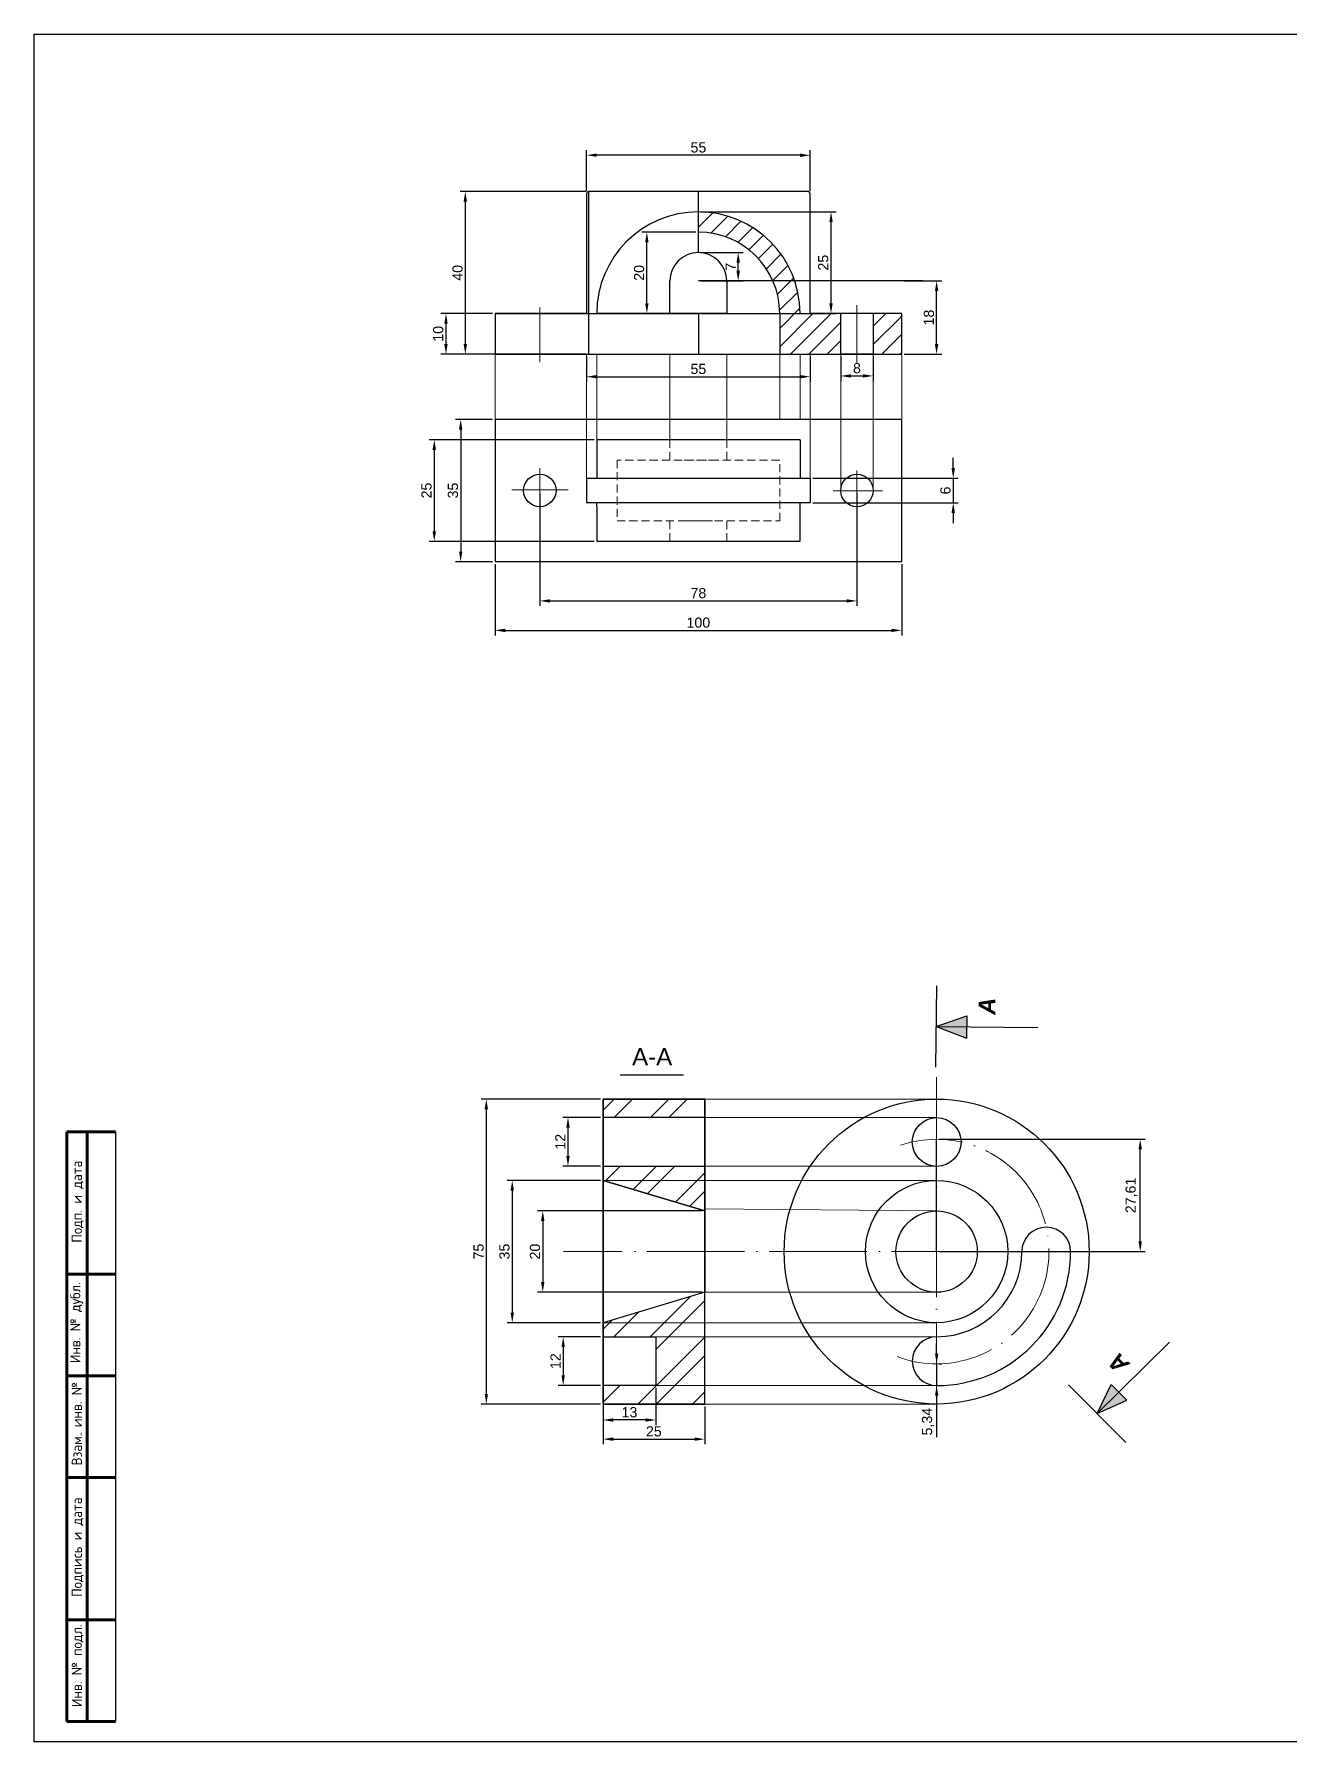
# Model space of a CAD drawing. Header units: millimetres. Extents: x 144 to 1379, y 98 to 589.
# Drawn here: x 144.2 to 452.8, y 168.6 to 588.6 of the extents above; entities that cross this region are included whole.
import ezdxf
from ezdxf.enums import TextEntityAlignment as Align

# ---------------------------------------------------------------- set-up
doc = ezdxf.new("R2010")
doc.units = ezdxf.units.MM
doc.linetypes.add('ACAD_ISO04W100', pattern=[30, 24, -3, 0, -3])
doc.linetypes.add('JIS_02_2.0', pattern=[3, 2, -1])
doc.layers.get('0').update_dxf_attribs({"lineweight": 30})
doc.layers.add('размеры', color=7, linetype='Continuous')
doc.layers.add('тонкая', color=7, linetype='Continuous', lineweight=20)
doc.layers.add('шриховая', color=7, linetype='JIS_02_2.0', lineweight=20)
doc.styles.add('GOST-2.304_Type-B', font='GOST Common.ttf')
doc.styles.get("Standard").update_dxf_attribs({"font": 'arial.ttf'})
doc.dimstyles.new('ISO-25', dxfattribs={"dimtxt": 2.5, "dimasz": 2.5, "dimexe": 1.25, "dimexo": 0.625, "dimtad": 1, "dimtxsty": 'Standard', "dimcen": 2.5, "dimadec": 0, "dimazin": 0, "dimtfac": 1, "dimtmove": 0, "dimatfit": 3, "dimfxl": 1, "dimarcsym": 0})

# ---------------------------------------------------------------- blocks, each defined once
blk = doc.blocks.new('ACAD_SPDS_TB_18')
at = {"linetype": 'Continuous', "lineweight": 60}
for p, q in [((-12, 145), (0, 145)), ((-12, 145), (-12, 0)), ((-7, 145), (-7, 0)), ((-12, 110), (0, 110)), ((-12, 85), (0, 85)), ((-12, 60), (0, 60)), ((-12, 25), (0, 25)), ((-12, 0), (0, 0))]:
    blk.add_line(p, q, dxfattribs=at)
at = {"linetype": 'Continuous', "lineweight": 30}
blk.add_line((0, 145), (0, 0), dxfattribs=at)
at = {"style": 'GOST-2.304_Type-B'}
for s, p in [('Подп. и дата', (-8.25, 117.77)), ('Инв. № дубл.', (-8.62, 88.14)), ('Взам. инв. №', (-8.25, 62.96)), ('. ', (-8.25, 70.58)), ('Подпись и дата', (-8.25, 30.64)), ('Инв. № подл.', (-8.25, 3.57))]:
    blk.add_text(s, height=2.5, rotation=90, dxfattribs=at).set_placement(p)
for tag, p in [('ПОДП_ДАТА_2', (-3.5, 127.5)), ('ИНВ_Н_ДУБЛ', (-3.65, 97.5)), ('ВЗАМ_ИНВ_Н', (-3.5, 71.94)), ('ПОДП_ДАТА_1', (-3.5, 42.5)), ('ИНВ_НОМ_ПОДЛ', (-3.5, 12.5))]:
    blk.add_attdef(tag, text='', height=2.5, rotation=90, dxfattribs=at).set_placement(p, align=Align.MIDDLE_CENTER)
at = {"style": 'GOST-2.304_Type-B', "flags": 1}
blk.add_attdef('ИДЕНТИФИКАТОР_НАДПИСИ', (-12.12, -11.58), '', height=2.5, dxfattribs=at)
blk = doc.blocks.new('*D21')
at = {"layer": 'Defpoints', "color": 0, "transparency": 16777216}
for p in [(280.1, 558.8), (280.09, 549.32), (335.09, 549.28)]:
    blk.add_point(p, dxfattribs=at)
at = {"layer": 'размеры', "color": 0, "lineweight": -2, "transparency": 16777216}
for p, q in [((280.09, 549.95), (280.1, 560.05)), ((332.6, 558.76), (282.6, 558.8)), ((335.09, 549.91), (335.1, 560.01))]:
    blk.add_line(p, q, dxfattribs=at)
at = {"layer": 'размеры', "color": 0, "transparency": 16777216}
for points in [[(282.6, 559.21), (282.6, 558.38), (280.1, 558.8)], [(332.6, 559.18), (332.6, 558.35), (335.1, 558.76)]]:
    blk.add_solid(points, dxfattribs=at)
at = {"layer": 'размеры', "color": 0, "transparency": 16777216, "insert": (307.6, 560.68), "char_height": 2.5, "attachment_point": 5, "rotation": 359.9616}
blk.add_mtext('55', dxfattribs=at)
blk = doc.blocks.new('*D22')
at = {"layer": 'Defpoints', "color": 0, "transparency": 16777216}
for p in [(280.55, 549.86), (250.27, 509.86), (280.55, 509.86)]:
    blk.add_point(p, dxfattribs=at)
at = {"layer": 'размеры', "color": 0, "lineweight": -2, "transparency": 16777216}
for p, q in [((279.92, 549.86), (249.02, 549.86)), ((250.27, 547.36), (250.27, 512.36)), ((279.92, 509.86), (249.02, 509.86))]:
    blk.add_line(p, q, dxfattribs=at)
at = {"layer": 'размеры', "color": 0, "transparency": 16777216}
for points in [[(249.85, 547.36), (250.68, 547.36), (250.27, 549.86)], [(249.85, 512.36), (250.68, 512.36), (250.27, 509.86)]]:
    blk.add_solid(points, dxfattribs=at)
at = {"layer": 'размеры', "color": 0, "transparency": 16777216, "insert": (248.37, 529.86), "char_height": 2.5, "attachment_point": 5, "rotation": 90}
blk.add_mtext('40', dxfattribs=at)
blk = doc.blocks.new('*D23')
at = {"layer": 'Defpoints', "color": 0, "transparency": 16777216}
for p in [(257.59, 519.86), (245.51, 509.86), (257.59, 509.86)]:
    blk.add_point(p, dxfattribs=at)
at = {"layer": 'размеры', "color": 0, "lineweight": -2, "transparency": 16777216}
for p, q in [((256.97, 519.86), (244.26, 519.86)), ((245.51, 517.36), (245.51, 512.36)), ((256.97, 509.86), (244.26, 509.86))]:
    blk.add_line(p, q, dxfattribs=at)
at = {"layer": 'размеры', "color": 0, "transparency": 16777216}
for points in [[(245.09, 517.36), (245.93, 517.36), (245.51, 519.86)], [(245.09, 512.36), (245.93, 512.36), (245.51, 509.86)]]:
    blk.add_solid(points, dxfattribs=at)
at = {"layer": 'размеры', "color": 0, "transparency": 16777216, "insert": (243.61, 514.86), "char_height": 2.5, "attachment_point": 5, "rotation": 90}
blk.add_mtext('10', dxfattribs=at)
blk = doc.blocks.new('*D24')
at = {"layer": 'Defpoints', "color": 0, "transparency": 16777216}
for p in [(357.59, 527.86), (366.18, 527.86), (357.59, 509.86)]:
    blk.add_point(p, dxfattribs=at)
at = {"layer": 'размеры', "color": 0, "lineweight": -2, "transparency": 16777216}
for p, q in [((358.22, 527.86), (367.43, 527.86)), ((366.18, 512.36), (366.18, 525.36)), ((358.22, 509.86), (367.43, 509.86))]:
    blk.add_line(p, q, dxfattribs=at)
at = {"layer": 'размеры', "color": 0, "transparency": 16777216}
for points in [[(365.76, 525.36), (366.6, 525.36), (366.18, 527.86)], [(365.76, 512.36), (366.6, 512.36), (366.18, 509.86)]]:
    blk.add_solid(points, dxfattribs=at)
at = {"layer": 'размеры', "color": 0, "transparency": 16777216, "insert": (364.28, 518.86), "char_height": 2.5, "attachment_point": 5, "rotation": 90}
blk.add_mtext('18', dxfattribs=at)
blk = doc.blocks.new('*D25')
at = {"layer": 'Defpoints', "color": 0, "transparency": 16777216}
for p in [(307.59, 544.86), (340.21, 544.86), (307.59, 519.86)]:
    blk.add_point(p, dxfattribs=at)
at = {"layer": 'размеры', "color": 0, "lineweight": -2, "transparency": 16777216}
for p, q in [((308.22, 544.86), (341.46, 544.86)), ((340.21, 522.36), (340.21, 542.36)), ((308.22, 519.86), (341.46, 519.86))]:
    blk.add_line(p, q, dxfattribs=at)
at = {"layer": 'размеры', "color": 0, "transparency": 16777216}
for points in [[(339.8, 542.36), (340.63, 542.36), (340.21, 544.86)], [(339.8, 522.36), (340.63, 522.36), (340.21, 519.86)]]:
    blk.add_solid(points, dxfattribs=at)
at = {"layer": 'размеры', "color": 0, "transparency": 16777216, "insert": (338.31, 532.36), "char_height": 2.5, "attachment_point": 5, "rotation": 90}
blk.add_mtext('25', dxfattribs=at)
blk = doc.blocks.new('*D26')
at = {"layer": 'Defpoints', "color": 0, "transparency": 16777216}
for p in [(294.92, 539.86), (307.59, 539.86), (307.59, 519.86)]:
    blk.add_point(p, dxfattribs=at)
at = {"layer": 'размеры', "color": 0, "lineweight": -2, "transparency": 16777216}
for p, q in [((306.97, 539.86), (293.67, 539.86)), ((294.92, 522.36), (294.92, 537.36)), ((306.97, 519.86), (293.67, 519.86))]:
    blk.add_line(p, q, dxfattribs=at)
at = {"layer": 'размеры', "color": 0, "transparency": 16777216}
for points in [[(294.51, 537.36), (295.34, 537.36), (294.92, 539.86)], [(294.51, 522.36), (295.34, 522.36), (294.92, 519.86)]]:
    blk.add_solid(points, dxfattribs=at)
at = {"layer": 'размеры', "color": 0, "transparency": 16777216, "insert": (293.02, 529.86), "char_height": 2.5, "attachment_point": 5, "rotation": 90}
blk.add_mtext('20', dxfattribs=at)
blk = doc.blocks.new('*D27')
at = {"layer": 'Defpoints', "color": 0, "transparency": 16777216}
for p in [(307.59, 534.86), (317.38, 534.86), (307.59, 527.86)]:
    blk.add_point(p, dxfattribs=at)
at = {"layer": 'размеры', "color": 0, "lineweight": -2, "transparency": 16777216}
for p, q in [((308.22, 534.86), (318.63, 534.86)), ((317.38, 530.36), (317.38, 532.36)), ((308.22, 527.86), (318.63, 527.86))]:
    blk.add_line(p, q, dxfattribs=at)
at = {"layer": 'размеры', "color": 0, "transparency": 16777216}
for points in [[(316.96, 532.36), (317.8, 532.36), (317.38, 534.86)], [(316.96, 530.36), (317.8, 530.36), (317.38, 527.86)]]:
    blk.add_solid(points, dxfattribs=at)
at = {"layer": 'размеры', "color": 0, "transparency": 16777216, "insert": (315.51, 531.36), "char_height": 2.5, "attachment_point": 5, "rotation": 90}
blk.add_mtext('7', dxfattribs=at)
blk = doc.blocks.new('*D28')
at = {"layer": 'Defpoints', "color": 0, "transparency": 16777216}
for p in [(342.59, 509.86), (350.59, 509.86), (350.59, 504.5)]:
    blk.add_point(p, dxfattribs=at)
at = {"layer": 'размеры', "color": 0, "lineweight": -2, "transparency": 16777216}
for p, q in [((342.59, 509.24), (342.59, 503.25)), ((350.59, 509.24), (350.59, 503.25)), ((345.09, 504.5), (348.09, 504.5))]:
    blk.add_line(p, q, dxfattribs=at)
at = {"layer": 'размеры', "color": 0, "transparency": 16777216}
for points in [[(345.09, 504.92), (345.09, 504.09), (342.59, 504.5)], [(348.09, 504.92), (348.09, 504.09), (350.59, 504.5)]]:
    blk.add_solid(points, dxfattribs=at)
at = {"layer": 'размеры', "color": 0, "transparency": 16777216, "insert": (346.59, 506.4), "char_height": 2.5, "attachment_point": 5}
blk.add_mtext('8', dxfattribs=at)
blk = doc.blocks.new('*D29')
at = {"layer": 'Defpoints', "color": 0, "transparency": 16777216}
for p in [(280.09, 509.86), (335.09, 509.86), (335.09, 504.31)]:
    blk.add_point(p, dxfattribs=at)
at = {"layer": 'размеры', "color": 0, "lineweight": -2, "transparency": 16777216}
for p, q in [((280.09, 509.24), (280.09, 503.06)), ((335.09, 509.24), (335.09, 503.06)), ((282.59, 504.31), (332.59, 504.31))]:
    blk.add_line(p, q, dxfattribs=at)
at = {"layer": 'размеры', "color": 0, "transparency": 16777216}
for points in [[(282.59, 504.73), (282.59, 503.89), (280.09, 504.31)], [(332.59, 504.73), (332.59, 503.89), (335.09, 504.31)]]:
    blk.add_solid(points, dxfattribs=at)
at = {"layer": 'размеры', "color": 0, "transparency": 16777216, "insert": (307.59, 506.21), "char_height": 2.5, "attachment_point": 5}
blk.add_mtext('55', dxfattribs=at)
blk = doc.blocks.new('*D30')
at = {"layer": 'Defpoints', "color": 0, "transparency": 16777216}
for p in [(257.59, 493.82), (249.13, 458.82), (257.59, 458.82)]:
    blk.add_point(p, dxfattribs=at)
at = {"layer": 'размеры', "color": 0, "lineweight": -2, "transparency": 16777216}
for p, q in [((256.97, 493.82), (247.88, 493.82)), ((249.13, 491.32), (249.13, 461.32)), ((256.97, 458.82), (247.88, 458.82))]:
    blk.add_line(p, q, dxfattribs=at)
at = {"layer": 'размеры', "color": 0, "transparency": 16777216}
for points in [[(248.72, 491.32), (249.55, 491.32), (249.13, 493.82)], [(248.72, 461.32), (249.55, 461.32), (249.13, 458.82)]]:
    blk.add_solid(points, dxfattribs=at)
at = {"layer": 'размеры', "color": 0, "transparency": 16777216, "insert": (247.23, 476.32), "char_height": 2.5, "attachment_point": 5, "rotation": 90}
blk.add_mtext('35', dxfattribs=at)
blk = doc.blocks.new('*D31')
at = {"layer": 'Defpoints', "color": 0, "transparency": 16777216}
for p in [(268.59, 476.32), (346.59, 476.32), (346.59, 449.17)]:
    blk.add_point(p, dxfattribs=at)
at = {"layer": 'размеры', "color": 0, "lineweight": -2, "transparency": 16777216}
for p, q in [((268.59, 475.7), (268.59, 447.92)), ((346.59, 475.7), (346.59, 447.92)), ((271.09, 449.17), (344.09, 449.17))]:
    blk.add_line(p, q, dxfattribs=at)
at = {"layer": 'размеры', "color": 0, "transparency": 16777216}
for points in [[(271.09, 449.58), (271.09, 448.75), (268.59, 449.17)], [(344.09, 449.58), (344.09, 448.75), (346.59, 449.17)]]:
    blk.add_solid(points, dxfattribs=at)
at = {"layer": 'размеры', "color": 0, "transparency": 16777216, "insert": (307.59, 451.07), "char_height": 2.5, "attachment_point": 5}
blk.add_mtext('78', dxfattribs=at)
blk = doc.blocks.new('*D32')
at = {"layer": 'Defpoints', "color": 0, "transparency": 16777216}
for p in [(335.09, 479.32), (335.09, 473.32), (370.27, 473.32)]:
    blk.add_point(p, dxfattribs=at)
at = {"layer": 'размеры', "color": 0, "lineweight": -2, "transparency": 16777216}
for p, q in [((370.27, 481.82), (370.27, 484.32)), ((335.72, 479.32), (371.52, 479.32)), ((370.27, 479.32), (370.27, 473.32)), ((335.72, 473.32), (371.52, 473.32)), ((370.27, 470.82), (370.27, 468.32))]:
    blk.add_line(p, q, dxfattribs=at)
at = {"layer": 'размеры', "color": 0, "transparency": 16777216}
for points in [[(369.85, 481.82), (370.68, 481.82), (370.27, 479.32)], [(369.85, 470.82), (370.68, 470.82), (370.27, 473.32)]]:
    blk.add_solid(points, dxfattribs=at)
at = {"layer": 'размеры', "color": 0, "transparency": 16777216, "insert": (368.36, 476.32), "char_height": 2.5, "attachment_point": 5, "rotation": 90}
blk.add_mtext('6', dxfattribs=at)
blk = doc.blocks.new('*D33')
at = {"layer": 'Defpoints', "color": 0, "transparency": 16777216}
for p in [(257.59, 458.82), (357.59, 458.82), (357.59, 441.92)]:
    blk.add_point(p, dxfattribs=at)
at = {"layer": 'размеры', "color": 0, "lineweight": -2, "transparency": 16777216}
for p, q in [((257.59, 458.2), (257.59, 440.67)), ((357.59, 458.2), (357.59, 440.67)), ((260.09, 441.92), (355.09, 441.92))]:
    blk.add_line(p, q, dxfattribs=at)
at = {"layer": 'размеры', "color": 0, "transparency": 16777216}
for points in [[(260.09, 442.34), (260.09, 441.5), (257.59, 441.92)], [(355.09, 442.34), (355.09, 441.5), (357.59, 441.92)]]:
    blk.add_solid(points, dxfattribs=at)
at = {"layer": 'размеры', "color": 0, "transparency": 16777216, "insert": (307.59, 443.82), "char_height": 2.5, "attachment_point": 5}
blk.add_mtext('100', dxfattribs=at)
blk = doc.blocks.new('*D34')
at = {"layer": 'Defpoints', "color": 0, "transparency": 16777216}
for p in [(282.59, 488.82), (242.63, 463.82), (282.59, 463.82)]:
    blk.add_point(p, dxfattribs=at)
at = {"layer": 'размеры', "color": 0, "lineweight": -2, "transparency": 16777216}
for p, q in [((281.97, 488.82), (241.38, 488.82)), ((242.63, 486.32), (242.63, 466.32)), ((281.97, 463.82), (241.38, 463.82))]:
    blk.add_line(p, q, dxfattribs=at)
at = {"layer": 'размеры', "color": 0, "transparency": 16777216}
for points in [[(242.21, 486.32), (243.05, 486.32), (242.63, 488.82)], [(242.21, 466.32), (243.05, 466.32), (242.63, 463.82)]]:
    blk.add_solid(points, dxfattribs=at)
at = {"layer": 'размеры', "color": 0, "transparency": 16777216, "insert": (240.73, 476.32), "char_height": 2.5, "attachment_point": 5, "rotation": 90}
blk.add_mtext('25', dxfattribs=at)
blk = doc.blocks.new('*D35')
at = {"layer": 'Defpoints', "color": 0, "transparency": 16777216}
for p in [(284.14, 326.64), (255.43, 251.64), (284.14, 251.64)]:
    blk.add_point(p, dxfattribs=at)
at = {"layer": 'размеры', "color": 0, "lineweight": -2, "transparency": 16777216}
for p, q in [((283.52, 326.64), (254.18, 326.64)), ((255.43, 324.14), (255.43, 254.14)), ((283.52, 251.64), (254.18, 251.64))]:
    blk.add_line(p, q, dxfattribs=at)
at = {"layer": 'размеры', "color": 0, "transparency": 16777216}
for points in [[(255.02, 324.14), (255.85, 324.14), (255.43, 326.64)], [(255.02, 254.14), (255.85, 254.14), (255.43, 251.64)]]:
    blk.add_solid(points, dxfattribs=at)
at = {"layer": 'размеры', "color": 0, "transparency": 16777216, "insert": (253.54, 289.14), "char_height": 2.5, "attachment_point": 5, "rotation": 90}
blk.add_mtext('75', dxfattribs=at)
blk = doc.blocks.new('*D36')
at = {"layer": 'Defpoints', "color": 0, "transparency": 16777216}
for p in [(284.14, 306.64), (261.81, 271.64), (284.14, 271.64)]:
    blk.add_point(p, dxfattribs=at)
at = {"layer": 'размеры', "color": 0, "lineweight": -2, "transparency": 16777216}
for p, q in [((283.52, 306.64), (260.56, 306.64)), ((261.81, 304.14), (261.81, 274.14)), ((283.52, 271.64), (260.56, 271.64))]:
    blk.add_line(p, q, dxfattribs=at)
at = {"layer": 'размеры', "color": 0, "transparency": 16777216}
for points in [[(261.39, 304.14), (262.23, 304.14), (261.81, 306.64)], [(261.39, 274.14), (262.23, 274.14), (261.81, 271.64)]]:
    blk.add_solid(points, dxfattribs=at)
at = {"layer": 'размеры', "color": 0, "transparency": 16777216, "insert": (259.91, 289.14), "char_height": 2.5, "attachment_point": 5, "rotation": 90}
blk.add_mtext('35', dxfattribs=at)
blk = doc.blocks.new('*D37')
at = {"layer": 'Defpoints', "color": 0, "transparency": 16777216}
for p in [(309.14, 299.14), (269.31, 279.14), (309.14, 279.14)]:
    blk.add_point(p, dxfattribs=at)
at = {"layer": 'размеры', "color": 0, "lineweight": -2, "transparency": 16777216}
for p, q in [((308.52, 299.14), (268.06, 299.14)), ((269.31, 296.64), (269.31, 281.64)), ((308.52, 279.14), (268.06, 279.14))]:
    blk.add_line(p, q, dxfattribs=at)
at = {"layer": 'размеры', "color": 0, "transparency": 16777216}
for points in [[(268.9, 296.64), (269.73, 296.64), (269.31, 299.14)], [(268.9, 281.64), (269.73, 281.64), (269.31, 279.14)]]:
    blk.add_solid(points, dxfattribs=at)
at = {"layer": 'размеры', "color": 0, "transparency": 16777216, "insert": (267.41, 289.14), "char_height": 2.5, "attachment_point": 5, "rotation": 90}
blk.add_mtext('20', dxfattribs=at)
blk = doc.blocks.new('*D38')
at = {"layer": 'Defpoints', "color": 0, "transparency": 16777216}
for p in [(284.14, 322.14), (275.52, 310.14), (284.14, 310.14)]:
    blk.add_point(p, dxfattribs=at)
at = {"layer": 'размеры', "color": 0, "lineweight": -2, "transparency": 16777216}
for p, q in [((283.52, 322.14), (274.27, 322.14)), ((275.52, 319.64), (275.52, 312.64)), ((283.52, 310.14), (274.27, 310.14))]:
    blk.add_line(p, q, dxfattribs=at)
at = {"layer": 'размеры', "color": 0, "transparency": 16777216}
for points in [[(275.1, 319.64), (275.94, 319.64), (275.52, 322.14)], [(275.1, 312.64), (275.94, 312.64), (275.52, 310.14)]]:
    blk.add_solid(points, dxfattribs=at)
at = {"layer": 'размеры', "color": 0, "transparency": 16777216, "insert": (273.64, 316.14), "char_height": 2.5, "attachment_point": 5, "rotation": 90}
blk.add_mtext('12', dxfattribs=at)
blk = doc.blocks.new('*D39')
at = {"layer": 'Defpoints', "color": 0, "transparency": 16777216}
for p in [(284.14, 268.19), (274.34, 256.19), (284.14, 256.19)]:
    blk.add_point(p, dxfattribs=at)
at = {"layer": 'размеры', "color": 0, "lineweight": -2, "transparency": 16777216}
for p, q in [((283.52, 268.19), (273.09, 268.19)), ((274.34, 265.69), (274.34, 258.69)), ((283.52, 256.19), (273.09, 256.19))]:
    blk.add_line(p, q, dxfattribs=at)
at = {"layer": 'размеры', "color": 0, "transparency": 16777216}
for points in [[(273.93, 265.69), (274.76, 265.69), (274.34, 268.19)], [(273.93, 258.69), (274.76, 258.69), (274.34, 256.19)]]:
    blk.add_solid(points, dxfattribs=at)
at = {"layer": 'размеры', "color": 0, "transparency": 16777216, "insert": (272.46, 262.19), "char_height": 2.5, "attachment_point": 5, "rotation": 90}
blk.add_mtext('12', dxfattribs=at)
blk = doc.blocks.new('*D40')
at = {"layer": 'Defpoints', "color": 0, "transparency": 16777216}
for p in [(284.14, 251.64), (309.14, 251.64), (309.14, 243.01)]:
    blk.add_point(p, dxfattribs=at)
at = {"layer": 'размеры', "color": 0, "lineweight": -2, "transparency": 16777216}
for p, q in [((284.14, 251.02), (284.14, 241.76)), ((309.14, 251.02), (309.14, 241.76)), ((286.64, 243.01), (306.64, 243.01))]:
    blk.add_line(p, q, dxfattribs=at)
at = {"layer": 'размеры', "color": 0, "transparency": 16777216}
for points in [[(286.64, 243.43), (286.64, 242.59), (284.14, 243.01)], [(306.64, 243.43), (306.64, 242.59), (309.14, 243.01)]]:
    blk.add_solid(points, dxfattribs=at)
at = {"layer": 'размеры', "color": 0, "transparency": 16777216, "insert": (296.64, 244.91), "char_height": 2.5, "attachment_point": 5}
blk.add_mtext('25', dxfattribs=at)
blk = doc.blocks.new('*D41')
at = {"layer": 'Defpoints', "color": 0, "transparency": 16777216}
for p in [(284.14, 256.19), (297.14, 256.19), (284.14, 247.72)]:
    blk.add_point(p, dxfattribs=at)
at = {"layer": 'размеры', "color": 0, "lineweight": -2, "transparency": 16777216}
for p, q in [((284.14, 255.56), (284.14, 246.47)), ((297.14, 255.56), (297.14, 246.47)), ((294.64, 247.72), (286.64, 247.72))]:
    blk.add_line(p, q, dxfattribs=at)
at = {"layer": 'размеры', "color": 0, "transparency": 16777216}
for points in [[(286.64, 248.13), (286.64, 247.3), (284.14, 247.72)], [(294.64, 248.13), (294.64, 247.3), (297.14, 247.72)]]:
    blk.add_solid(points, dxfattribs=at)
at = {"layer": 'размеры', "color": 0, "transparency": 16777216, "insert": (290.64, 249.62), "char_height": 2.5, "attachment_point": 5}
blk.add_mtext('13', dxfattribs=at)
blk = doc.blocks.new('*D42')
at = {"layer": 'Defpoints', "color": 0, "transparency": 16777216}
for p in [(366.19, 316.75), (416.26, 316.75), (366.19, 289.14)]:
    blk.add_point(p, dxfattribs=at)
at = {"layer": 'размеры', "color": 0, "lineweight": -2, "transparency": 16777216}
for p, q in [((366.82, 316.75), (417.51, 316.75)), ((416.26, 291.64), (416.26, 314.25)), ((366.82, 289.14), (417.51, 289.14))]:
    blk.add_line(p, q, dxfattribs=at)
at = {"layer": 'размеры', "color": 0, "transparency": 16777216}
for points in [[(415.84, 314.25), (416.67, 314.25), (416.26, 316.75)], [(415.84, 291.64), (416.67, 291.64), (416.26, 289.14)]]:
    blk.add_solid(points, dxfattribs=at)
at = {"layer": 'размеры', "color": 0, "transparency": 16777216, "insert": (414.13, 302.95), "char_height": 2.5, "attachment_point": 5, "rotation": 90}
blk.add_mtext('27,61', dxfattribs=at)
blk = doc.blocks.new('*D43')
at = {"layer": 'Defpoints', "color": 0, "transparency": 16777216}
for p in [(366.19, 261.53), (366.19, 256.19), (366.19, 256.19)]:
    blk.add_point(p, dxfattribs=at)
at = {"layer": 'размеры', "color": 0, "lineweight": -2, "transparency": 16777216}
for p, q in [((366.19, 264.03), (366.19, 266.53)), ((366.19, 261.53), (366.19, 256.19)), ((366.82, 261.53), (367.44, 261.53)), ((366.19, 253.69), (366.19, 243.46)), ((366.82, 256.19), (367.44, 256.19))]:
    blk.add_line(p, q, dxfattribs=at)
at = {"layer": 'размеры', "color": 0, "transparency": 16777216}
for points in [[(365.78, 264.03), (366.61, 264.03), (366.19, 261.53)], [(365.78, 253.69), (366.61, 253.69), (366.19, 256.19)]]:
    blk.add_solid(points, dxfattribs=at)
at = {"layer": 'размеры', "color": 0, "transparency": 16777216, "insert": (364.06, 247.32), "char_height": 2.5, "attachment_point": 5, "rotation": 90}
blk.add_mtext('5,34', dxfattribs=at)

msp = doc.modelspace()

# ---------------------------------------------------------------- hatches: boundary and pattern name
h = msp.add_hatch(color=256)
h.dxf.hatch_style = 1
h.paths.add_polyline_path([(366.101, 344.525), (373.57, 341.668), (373.6, 344.444)])
h.paths.add_polyline_path([(366.101, 344.525), (373.6, 344.444), (373.63, 347.155)])
h = msp.add_hatch()
h.set_pattern_fill('ANSI32', color=256)
h.set_pattern_definition([(45, (-33.872, -61.451), (-6.7352, 6.7352), []), (45, (-29.381, -61.451), (-6.7352, 6.7352), [])])
h.paths.add_polyline_path([(284.141, 326.64), (284.141, 322.14), (309.141, 322.14), (309.141, 326.64)])
h.paths.add_polyline_path([(309.141, 310.14), (284.141, 310.14), (284.141, 306.64), (309.141, 299.14)])
h.paths.add_polyline_path([(284.141, 271.64), (284.141, 268.19), (297.141, 268.19), (297.141, 256.19), (284.141, 256.19), (284.141, 251.64), (309.141, 251.64), (309.141, 279.14)])
h = msp.add_hatch(color=256)
h.dxf.hatch_style = 1
h.paths.add_polyline_path([(405.651, 249.278), (412.936, 252.579), (410.983, 254.553)])
h.paths.add_polyline_path([(405.651, 249.278), (410.983, 254.553), (409.076, 256.48)])
at = {"layer": 'тонкая', "linetype": 'ACAD_ISO04W100', "lineweight": 20}
h = msp.add_hatch(dxfattribs=at)
h.set_pattern_fill('ANSI31', color=256)
h.paths.add_polyline_path([(307.593, 544.861), (307.593, 539.861, -0.2982166), (325.923, 527.861), (331.278, 527.861, 0.3217248)])
h.paths.add_polyline_path([(331.278, 527.861), (325.923, 527.861, -0.1032437), (327.593, 519.861), (332.593, 519.861, 0.0816128)])
h.paths.add_polyline_path([(342.593, 519.861), (335.093, 519.861), (327.593, 519.861), (327.593, 509.861), (342.593, 509.861)])
h.paths.add_polyline_path([(357.593, 519.861), (350.593, 519.861), (350.593, 509.861), (357.593, 509.861)])

# ---------------------------------------------------------------- linework, layer by layer
for p, q in [((280.093, 549.32), (280.093, 519.861)), ((334.384, 549.861), (280.548, 549.861)), ((307.593, 534.861), (307.593, 549.861)), ((335.093, 519.861), (335.093, 549.283)), ((307.593, 539.861), (307.593, 539.861)), ((300.593, 519.861), (300.593, 527.861)), ((314.593, 527.861), (314.593, 519.861)), ((280.093, 519.861), (257.593, 519.861)), ((257.593, 519.861), (257.593, 509.861)), ((257.593, 519.861), (307.593, 519.861)), ((307.593, 519.861), (282.593, 519.861)), ((282.593, 519.861), (287.593, 519.861)), ((307.593, 519.861), (300.593, 519.861)), ((307.593, 519.861), (307.593, 509.861)), ((314.593, 519.861), (307.593, 519.861)), ((327.593, 519.861), (327.593, 509.861)), ((327.593, 519.861), (335.093, 519.861)), ((357.593, 519.861), (335.093, 519.861)), ((357.593, 509.861), (357.593, 519.861)), ((257.593, 509.861), (357.593, 509.861)), ((357.593, 493.825), (257.593, 493.825)), ((257.593, 493.825), (257.593, 458.825)), ((357.593, 458.825), (357.593, 493.825)), ((332.593, 488.825), (282.593, 488.825)), ((282.593, 488.825), (282.593, 480.325)), ((332.593, 488.825), (332.593, 480.325)), ((280.093, 479.325), (335.093, 479.325)), ((280.093, 479.325), (280.093, 473.325)), ((282.593, 480.325), (282.593, 479.325)), ((332.593, 480.325), (332.593, 479.325)), ((335.093, 479.325), (335.093, 473.325)), ((335.093, 473.325), (280.093, 473.325)), ((282.593, 472.325), (282.593, 473.325)), ((282.593, 472.325), (282.593, 463.825)), ((332.593, 472.325), (332.593, 473.325)), ((332.593, 463.825), (332.593, 472.325)), ((282.593, 463.825), (332.593, 463.825)), ((257.593, 458.825), (357.593, 458.825)), ((365.992, 334.526), (366.209, 354.525)), ((366.101, 344.525), (373.63, 347.155)), ((366.101, 344.525), (373.6, 344.444)), ((366.101, 344.525), (391.099, 344.254)), ((366.101, 344.525), (373.57, 341.668)), ((373.63, 347.155), (373.57, 341.668)), ((309.141, 326.64), (284.141, 326.64)), ((284.141, 326.64), (284.141, 251.64)), ((284.141, 306.64), (284.141, 326.64)), ((284.141, 326.64), (309.141, 326.64)), ((309.141, 251.64), (309.141, 326.64)), ((309.141, 326.64), (309.141, 289.14)), ((309.141, 322.14), (284.141, 322.14)), ((284.141, 322.14), (284.141, 310.14)), ((309.141, 289.14), (309.141, 322.14)), ((284.141, 310.14), (309.141, 310.14)), ((284.141, 271.64), (284.141, 306.64)), ((309.141, 299.14), (284.141, 306.64)), ((284.141, 306.64), (309.141, 299.14)), ((309.141, 310.14), (309.141, 289.14)), ((309.141, 289.14), (309.141, 299.14)), ((309.141, 299.14), (309.141, 279.14)), ((309.141, 279.14), (284.141, 271.64)), ((284.141, 251.64), (284.141, 271.64)), ((284.141, 268.19), (297.141, 268.19)), ((297.141, 268.19), (297.141, 256.19)), ((405.651, 249.278), (423.424, 266.86)), ((412.684, 242.169), (398.618, 256.387)), ((405.651, 249.278), (409.076, 256.48)), ((409.076, 256.48), (412.936, 252.579)), ((297.141, 256.19), (284.141, 256.19)), ((405.651, 249.278), (410.983, 254.553)), ((405.651, 249.278), (412.936, 252.579)), ((284.141, 251.64), (309.141, 251.64)), ((309.141, 251.64), (284.141, 251.64))]:
    msp.add_line(p, q)
at = {"linetype": 'ACAD_ISO04W100'}
for p, q in [((342.593, 509.861), (342.593, 519.861)), ((357.593, 519.861), (350.593, 519.861)), ((350.593, 519.861), (350.593, 509.861)), ((350.593, 509.861), (342.593, 509.861)), ((288.387, 332.586), (303.938, 332.586))]:
    msp.add_line(p, q, dxfattribs=at)
msp.add_lwpolyline([(144.227, 168.56), (144.227, 588.56), (738.227, 588.56), (738.227, 168.56), (144.227, 168.56)])
for centre, radius in [((268.593, 476.325), 4), ((346.593, 476.325), 4), ((366.192, 289.14), 37.5), ((366.192, 316.091), 6), ((366.192, 289.14), 17.5), ((366.192, 289.14), 10)]:
    msp.add_circle(centre, radius)
for centre, radius, start, end in [((280.685, 549.283), 0.593, 103.34584, 176.43947), ((334.464, 549.235), 0.631, 4.42613, 97.26335), ((307.593, 519.861), 25, 0, 180), ((307.593, 519.861), 20, 0, 90), ((307.593, 527.861), 7, 0, 180), ((393.142, 289.14), 6, 0, 180), ((366.192, 289.14), 20.95, 270, 360), ((366.192, 289.14), 32.95, 270, 360), ((366.192, 262.19), 6, 90, 270)]:
    msp.add_arc(centre, radius, start, end)
at = {"layer": 'размеры'}
for p, q in [((280.548, 549.861), (280.548, 509.861)), ((362.824, 527.861), (307.593, 527.861)), ((366.192, 289.14), (366.192, 316.75))]:
    msp.add_line(p, q, dxfattribs=at)
at = {"layer": 'тонкая'}
for p, q in [((307.593, 519.861), (304.093, 519.861)), ((304.093, 519.861), (311.093, 519.861)), ((257.593, 509.861), (257.593, 493.825)), ((280.093, 509.861), (280.093, 479.325)), ((282.593, 509.861), (282.593, 488.825)), ((300.593, 488.825), (300.593, 509.861)), ((314.593, 509.861), (314.593, 488.825)), ((327.593, 509.861), (327.593, 493.825)), ((332.593, 509.861), (332.593, 493.825)), ((335.093, 509.861), (335.093, 479.325)), ((342.593, 509.861), (342.593, 476.325)), ((350.593, 509.861), (350.593, 476.325)), ((357.593, 509.861), (357.593, 493.825)), ((300.593, 493.825), (300.593, 488.825)), ((309.141, 326.64), (366.192, 326.64)), ((309.141, 322.14), (366.192, 322.091)), ((284.141, 306.64), (366.192, 306.64)), ((309.141, 310.14), (366.192, 310.14)), ((309.141, 299.64), (366.192, 299.14)), ((309.141, 279.14), (366.192, 279.14)), ((284.141, 271.64), (366.192, 271.64)), ((297.141, 268.19), (366.192, 268.19)), ((366.192, 268.19), (366.192, 268.19)), ((297.141, 256.19), (366.192, 256.19)), ((309.141, 251.64), (366.192, 251.64))]:
    msp.add_line(p, q, dxfattribs=at)
at = {"layer": 'шриховая', "linetype": 'ACAD_ISO04W100'}
for p, q in [((268.593, 519.861), (268.593, 521.343)), ((268.593, 521.343), (268.593, 507.995)), ((346.593, 514.861), (346.593, 521.911)), ((346.593, 521.911), (346.593, 507.535)), ((268.593, 514.861), (268.593, 519.861)), ((268.593, 519.861), (268.593, 509.861)), ((268.593, 471.137), (268.593, 481.806)), ((346.593, 471.226), (346.593, 481.268)), ((275.53, 476.471), (261.719, 476.471)), ((352.839, 476.247), (340.732, 476.247)), ((366.192, 332.045), (366.192, 249.33)), ((409.223, 289.14), (274.436, 289.14))]:
    msp.add_line(p, q, dxfattribs=at)
at = {"layer": 'шриховая'}
for p, q in [((327.593, 519.861), (327.593, 509.861)), ((300.593, 488.825), (300.593, 483.825)), ((314.593, 488.825), (314.593, 483.825)), ((327.593, 483.825), (287.593, 483.825)), ((287.593, 483.825), (287.593, 468.825)), ((304.093, 483.825), (311.093, 483.825)), ((327.593, 468.825), (327.593, 483.825)), ((287.593, 468.825), (327.593, 468.825)), ((300.593, 468.825), (300.593, 463.825)), ((304.093, 468.825), (311.093, 468.825)), ((314.593, 468.825), (314.593, 463.825))]:
    msp.add_line(p, q, dxfattribs=at)
at = {"layer": 'шриховая', "linetype": 'ACAD_ISO04W100'}
msp.add_arc((366.192, 289.14), 27.61, 249.36321, 108.69969, dxfattribs=at)

# ---------------------------------------------------------------- block references
msp.add_blockref('ACAD_SPDS_TB_18', (164.227, 173.56))

# ---------------------------------------------------------------- texts
at = {"char_height": 4.14157, "attachment_point": 1}
for insert, rotation in [((376.467, 347.423), 89.37739), ((410.881, 258.686), 134.6909)]:
    msp.add_mtext_dynamic_manual_height_columns('{\\fArial|b1|i1|c204|p34;А}', width=8.06435, gutter_width=20.708, heights=[0], dxfattribs=dict(at, insert=insert, rotation=rotation))
at = {"linetype": 'ACAD_ISO04W100', "insert": (284.075, 339.174), "char_height": 4.2462, "attachment_point": 1}
msp.add_mtext_dynamic_manual_height_columns('\\pxqc;А-А', width=24.30079, gutter_width=21.231, heights=[0], dxfattribs=at)

# ---------------------------------------------------------------- dimensions: what is measured, and where the dimension line sits
at = {"layer": 'размеры'}
dim = msp.add_aligned_dim(p1=(335.093, 549.283), p2=(280.093, 549.32), distance=-9.477, dimstyle='ISO-25', dxfattribs=at)
dim.commit()
dim.dimension.update_dxf_attribs({"geometry": '*D21', "text_midpoint": (307.6, 560.676)})
for base, p1, p2, picture, middle in [((250.268, 509.861), (280.548, 549.861), (280.548, 509.861), '*D22', (248.366, 529.861)), ((340.212, 544.861), (307.593, 519.861), (307.593, 544.861), '*D25', (338.311, 532.361)), ((317.381, 534.861), (307.593, 527.861), (307.593, 534.861), '*D27', (315.506, 531.361)), ((366.179, 527.861), (357.593, 509.861), (357.593, 527.861), '*D24', (364.278, 518.861)), ((245.512, 509.861), (257.593, 519.861), (257.593, 509.861), '*D23', (243.61, 514.861)), ((249.134, 458.825), (257.593, 493.825), (257.593, 458.825), '*D30', (247.232, 476.325)), ((242.631, 463.825), (282.593, 488.825), (282.593, 463.825), '*D34', (240.73, 476.325)), ((370.265, 473.325), (335.093, 479.325), (335.093, 473.325), '*D32', (368.364, 476.325)), ((255.434, 251.64), (284.141, 326.64), (284.141, 251.64), '*D35', (253.538, 289.14)), ((275.519, 310.14), (284.141, 322.14), (284.141, 310.14), '*D38', (273.639, 316.14)), ((416.256, 316.75), (366.192, 289.14), (366.192, 316.75), '*D42', (414.128, 302.945)), ((261.812, 271.64), (284.141, 306.64), (284.141, 271.64), '*D36', (259.909, 289.14)), ((269.314, 279.14), (309.141, 299.14), (309.141, 279.14), '*D37', (267.413, 289.14)), ((274.342, 256.19), (284.141, 268.19), (284.141, 256.19), '*D39', (272.462, 262.19)), ((366.192, 256.19), (366.192, 261.53), (366.192, 256.19), '*D43', (364.065, 247.323))]:
    dim = msp.add_linear_dim(base=base, p1=p1, p2=p2, angle=90, dimstyle='ISO-25', dxfattribs=at)
    dim.commit()
    dim.dimension.update_dxf_attribs({"geometry": picture, "text_midpoint": middle})
dim = msp.add_linear_dim(base=(294.923, 539.861), p1=(307.593, 519.861), p2=(307.593, 539.861), angle=90, dimstyle='ISO-25', dxfattribs=at)
dim.commit()
dim.dimension.update_dxf_attribs({"geometry": '*D26', "text_midpoint": (294.923, 529.861), "dimtype": 160})
for base, p1, p2, picture, middle in [((335.093, 504.31), (280.093, 509.861), (335.093, 509.861), '*D29', (307.593, 506.206)), ((350.593, 504.502), (342.593, 509.861), (350.593, 509.861), '*D28', (346.593, 506.404)), ((346.593, 449.167), (268.593, 476.325), (346.593, 476.325), '*D31', (307.593, 451.068)), ((357.593, 441.921), (257.593, 458.825), (357.593, 458.825), '*D33', (307.593, 443.822)), ((284.141, 247.715), (297.141, 256.19), (284.141, 256.19), '*D41', (290.641, 249.617)), ((309.141, 243.011), (284.141, 251.64), (309.141, 251.64), '*D40', (296.641, 244.912))]:
    dim = msp.add_linear_dim(base=base, p1=p1, p2=p2, dimstyle='ISO-25', dxfattribs=at)
    dim.commit()
    dim.dimension.update_dxf_attribs({"geometry": picture, "text_midpoint": middle})

doc.saveas('drawing.dxf')
